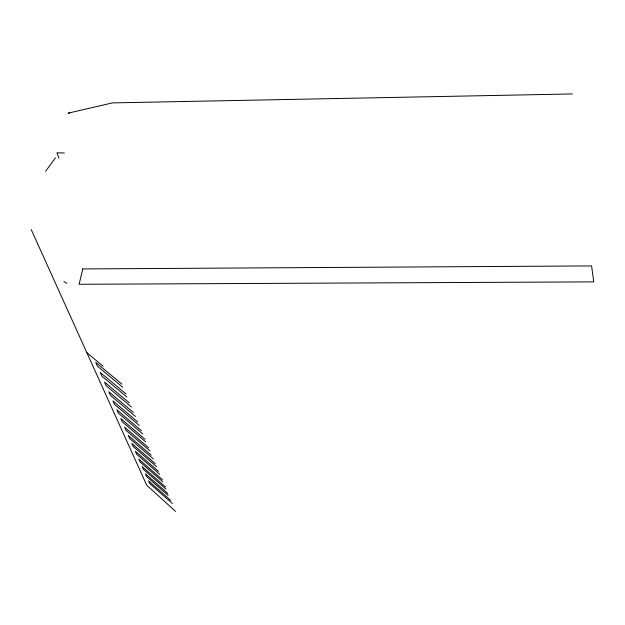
<?xml version="1.0" encoding="UTF-8"?>
<svg xmlns="http://www.w3.org/2000/svg" width="625" height="625" viewBox="0 0 625 625"><rect width="100%" height="100%" fill="white"/><g stroke="black" fill="none" stroke-linecap="round" stroke-linejoin="round"><path stroke-width="0.94" d="M45.555 171.328L55.477 157.852M69.578 113.055L68.094 113.164L112.484 102.898L572.352 93.945M64.391 153L56.906 152.797L59.016 158.25M63.922 281.57L66.891 283.336M86.836 352.664L103.125 366.211M121.93 384.117L95.766 362.414L97.477 366.258L122.781 387.297M126.07 393.953L100.211 372.391L101.875 376.125L126.883 397.023M129.359 402.898L104.531 382.086L106.148 385.719L131.516 407.023M133.297 412.375L108.852 391.789L110.422 395.32L135.5 416.477M137.828 422.016L112.93 400.953L114.461 404.391L139.258 425.398M141.445 430.719L116.898 409.867L118.391 413.211L142.836 434.016M145.039 439.258L120.766 418.547L122.219 421.805L145.656 441.836M148.641 447.805L124.641 427.242L126.047 430.414L149.953 450.922M151.227 455.188L128.305 435.469L129.68 438.562L153.242 458.859M155.281 463.695L131.875 443.492L133.211 446.5L156.531 466.656M158.516 471.367L135.352 451.305L136.656 454.242L159.727 474.25M162.414 479.633L138.844 459.148L140.117 462.008L162.859 481.805M165.477 486.922L142.148 466.57L143.398 469.367L165.898 489.023M167.742 493.391L145.375 473.82L146.594 476.547L168.148 495.43M170.664 500.328L148.531 480.891L149.711 483.555L172.406 503.5M175.516 511.391L146.695 485.156L31.25 229.625M82.781 268.938L79.109 284.281L593.75 281.883L591.594 265.922L82.781 268.938"/></g></svg>
